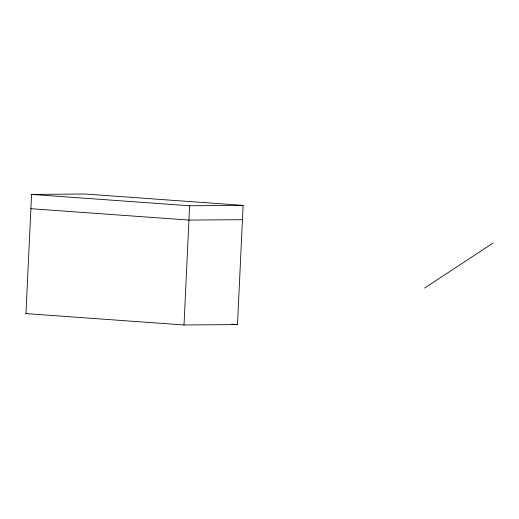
<?xml version="1.0" encoding="UTF-8"?>
<svg xmlns="http://www.w3.org/2000/svg" width="519" height="519" viewBox="0 0 519 519"><rect width="100%" height="100%" fill="white"/><g stroke="black" fill="none" stroke-linecap="round" stroke-linejoin="round"><path stroke-width="0.78" d="M25.95 313.606L31.575 194.404L85.071 194.022L243.119 205.394L237.494 324.596L183.998 324.978L25.95 313.606L27.572 313.599M183.998 324.978L189.617 205.777L243.119 205.394M424.542 288.097L493.05 243.067M242.444 219.699L188.942 220.082L30.9 208.709M31.575 194.404L189.617 205.777M231.85 324.193L237.494 324.596"/></g></svg>
